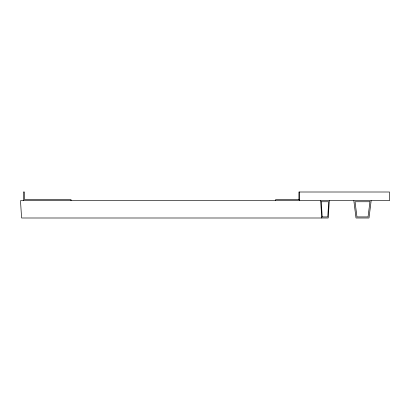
<?xml version="1.0" encoding="UTF-8"?>
<svg xmlns="http://www.w3.org/2000/svg" width="410" height="410" viewBox="0 0 410 410"><rect width="100%" height="100%" fill="white"/><g stroke="black" fill="none" stroke-linecap="round" stroke-linejoin="round"><path stroke-width="0.61" d="M329.312 200.669L328.231 217.997L21.581 217.997L20.5 200.669L389.5 200.669L389.5 192.003L298.916 192.003L298.916 199.583M371.168 200.669L369 217.997L356.003 217.997L353.835 200.669M299.254 199.583L275.628 199.583L275.628 200.669M321.02 201.751L328.702 201.751L327.754 216.916L321.993 216.916M321.266 201.751L322.209 216.916M320.651 200.669L321.732 217.997M299.454 192.003L299.454 200.669M71.017 200.669L71.017 199.583L24.441 199.583L24.441 192.003L23.36 192.003L23.36 200.669M369.938 201.751L368.042 216.916L356.956 216.916L355.065 201.751L369.938 201.751"/></g></svg>
